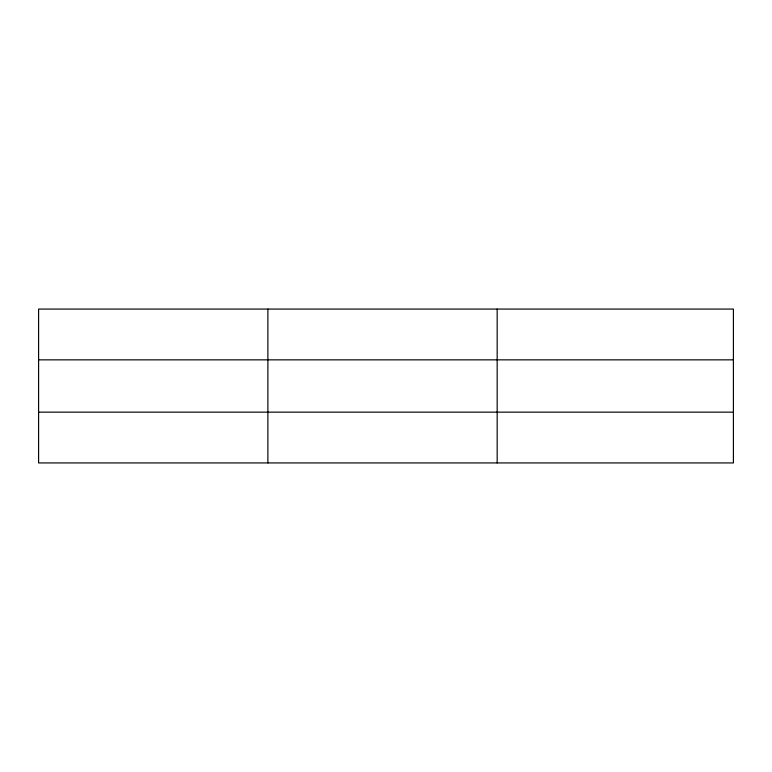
<?xml version="1.0" encoding="UTF-8"?>
<svg xmlns="http://www.w3.org/2000/svg" width="772" height="772" viewBox="0 0 772 772"><rect width="100%" height="100%" fill="white"/><g stroke="black" fill="none" stroke-linecap="round" stroke-linejoin="round"><path stroke-width="1.16" d="M267.884 309.07L267.884 462.93M497.168 309.07L497.168 462.93M733.4 412.151L733.4 462.93L38.6 462.93L38.6 309.07L733.4 309.07L733.4 412.151L38.6 412.151M38.6 359.848L733.4 359.848"/></g></svg>
